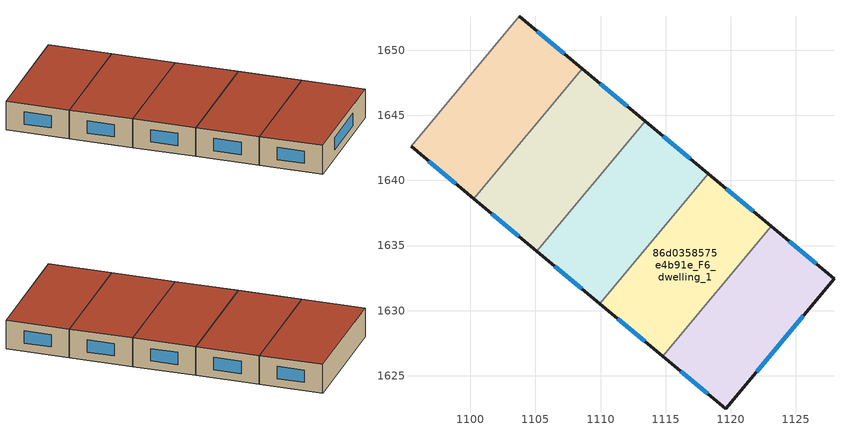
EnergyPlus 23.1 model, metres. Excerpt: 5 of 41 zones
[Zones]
86d0358575e4b91e_F6_dwelling_0
 floor to 86d0358575e4b91e_F5_dwelling_0 (EU_floor_Construction): 1127.92,1632.45 1119.61,1622.46 1115.57,1625.83 1123.9,1635.81 z18
 floor to 86d0358575e4b91e_F5_dwelling_1 (EU_floor_Construction): 1123.9,1635.81 1115.57,1625.83 1114.77,1626.5 1123.09,1636.48 z18
 wall outside (EU_wall_Construction): 1114.77,1626.5 1119.61,1622.46 1127.92,1632.45 1123.09,1636.48 z18:21
 wall to 86d0358575e4b91e_F6_dwelling_1 (EU_wall_Construction): 1123.09,1636.48 1114.77,1626.5 z18:21
 window (EU_Window_Construction): 1126.54,1633.6 1124.47,1635.33 / 1121.98,1625.32 1125.54,1629.6 / 1116.15,1625.35 1118.22,1623.62 z18.86:20.14
 roof outside (EU_roof_Construction): 1119.61,1622.46 1127.92,1632.45 1123.09,1636.48 1114.77,1626.5 z21
86d0358575e4b91e_F6_dwelling_1
 floor adiabatic (EU_floor_Construction): 1123.09,1636.48 1114.77,1626.5 1109.94,1630.53 1118.26,1640.51 z18
 wall outside (EU_wall_Construction): 1123.09,1636.48 1118.26,1640.51 / 1109.94,1630.53 1114.77,1626.5 z18:21
 wall to 86d0358575e4b91e_F6_dwelling_2 (EU_wall_Construction): 1118.26,1640.51 1109.94,1630.53 z18:21
 window (EU_Window_Construction): 1121.71,1637.63 1119.64,1639.36 / 1111.32,1629.38 1113.39,1627.65 z18.86:20.14
 roof outside (EU_roof_Construction): 1114.77,1626.5 1123.09,1636.48 1118.26,1640.51 1109.94,1630.53 z21
86d0358575e4b91e_F6_dwelling_2
 floor to 86d0358575e4b91e_F5_dwelling_2 (EU_floor_Construction): 1118.26,1640.51 1109.94,1630.53 1107.52,1632.55 1115.84,1642.53 z18
 floor to 86d0358575e4b91e_F5_dwelling_3 (EU_floor_Construction): 1115.84,1642.53 1107.52,1632.55 1105.1,1634.56 1113.43,1644.54 z18
 wall outside (EU_wall_Construction): 1118.26,1640.51 1113.43,1644.54 / 1105.1,1634.56 1109.94,1630.53 z18:21
 wall to 86d0358575e4b91e_F6_dwelling_3 (EU_wall_Construction): 1113.43,1644.54 1105.1,1634.56 z18:21
 window (EU_Window_Construction): 1116.88,1641.66 1114.81,1643.39 / 1106.48,1633.41 1108.56,1631.68 z18.86:20.14
 roof outside (EU_roof_Construction): 1109.94,1630.53 1118.26,1640.51 1113.43,1644.54 1105.1,1634.56 z21
86d0358575e4b91e_F6_dwelling_3
 floor to 86d0358575e4b91e_F5_dwelling_4 (EU_floor_Construction): 1111.82,1645.89 1103.49,1635.91 1100.27,1638.6 1108.6,1648.58 z18
 floor to 86d0358575e4b91e_F5_dwelling_3 (EU_floor_Construction): 1113.43,1644.54 1105.1,1634.56 1103.49,1635.91 1111.82,1645.89 z18
 wall outside (EU_wall_Construction): 1113.43,1644.54 1108.6,1648.58 / 1100.27,1638.59 1105.1,1634.56 z18:21
 wall to 86d0358575e4b91e_F6_dwelling_4 (EU_wall_Construction): 1108.6,1648.58 1100.27,1638.59 z18:21
 window (EU_Window_Construction): 1112.05,1645.7 1109.98,1647.42 / 1101.65,1637.44 1103.72,1635.72 z18.86:20.14
 roof outside (EU_roof_Construction): 1105.1,1634.56 1113.43,1644.54 1108.6,1648.58 1100.27,1638.59 z21
86d0358575e4b91e_F6_dwelling_4
 floor to 86d0358575e4b91e_F5_dwelling_5 (EU_floor_Construction): 1107.79,1649.25 1099.47,1639.27 1095.44,1642.62 1103.76,1652.61 z18
 floor to 86d0358575e4b91e_F5_dwelling_4 (EU_floor_Construction): 1108.6,1648.58 1100.27,1638.59 1099.47,1639.27 1107.79,1649.25 z18
 wall outside (EU_wall_Construction): 1108.6,1648.58 1103.76,1652.61 / 1095.44,1642.62 1100.27,1638.59 z18:21
 wall adiabatic (EU_wall_Construction): 1103.76,1652.61 1095.44,1642.62 z18:21
 window (EU_Window_Construction): 1107.22,1649.73 1105.14,1651.46 / 1096.82,1641.47 1098.89,1639.75 z18.86:20.14
 roof outside (EU_roof_Construction): 1100.27,1638.59 1108.6,1648.58 1103.76,1652.61 1095.44,1642.62 z21
[Building]
EU S2 Campaign: North Axis=0; Terrain=City; Solar Distribution=FullExterior
[Site:Location]
Helsinki-Vantaa.AP: Latitude=60.317; Longitude=24.963; Time Zone=2; Elevation=54.6
[SizingPeriod:WeatherFileDays]
AnnualSizingPeriod: Begin Month=1; Begin Day of Month=1; End Month=12; End Day of Month=31; Day of Week for Start Day=Monday; Use Weather File Daylight Saving Period=No; Use Weather File Rain and Snow Indicators=No
[MATERIAL]
EU_InternalMass_Material: Roughness=MediumRough; Thickness=0.1; Conductivity=1; Density=1800; Specific Heat=900; Thermal Absorptance=0.9; Solar Absorptance=0.7; Visible Absorptance=0.7
[MATERIAL:NOMASS] Roughness=MediumRough; Thermal Absorptance=0.9; Solar Absorptance=0.7; Visible Absorptance=0.7
Name | Thermal Resistance
EU_wall_NoMass | 1.10183
EU_roof_NoMass; EU_floor_NoMass | 1.70606
[WINDOWMATERIAL:SIMPLEGLAZINGSYSTEM]
EU_Window_SimpleGlazing: UFactor=3.11035; Solar Heat Gain Coefficient=0.8; Visible Transmittance=0.8
[CONSTRUCTION]
EU_wall_Construction: EU_wall_NoMass
EU_roof_Construction: EU_roof_NoMass
EU_floor_Construction: EU_floor_NoMass
EU_Window_Construction: EU_Window_SimpleGlazing
EU_InternalMass_Construction: EU_InternalMass_Material
[ZONE] Type=1; Multiplier=1; Ceiling Height=autocalculate; Floor Area=autocalculate; Part of Total Floor Area=Yes
Name | Volume
86d0358575e4b91e_F6_dwelling_0 | 245.355
86d0358575e4b91e_F6_dwelling_1 | 245.313
86d0358575e4b91e_F6_dwelling_2 | 245.396
86d0358575e4b91e_F6_dwelling_3 | 245.376
86d0358575e4b91e_F6_dwelling_4 | 245.36
[INTERNALMASS] Construction=EU_InternalMass_Construction
Name | Zone or ZoneList | Surface Area
86d0358575e4b91e_F6_dwelling_0_EU_InternalMass | 86d0358575e4b91e_F6_dwelling_0 | 81.7852
86d0358575e4b91e_F6_dwelling_1_EU_InternalMass | 86d0358575e4b91e_F6_dwelling_1 | 81.7713
86d0358575e4b91e_F6_dwelling_2_EU_InternalMass | 86d0358575e4b91e_F6_dwelling_2 | 81.7985
86d0358575e4b91e_F6_dwelling_3_EU_InternalMass | 86d0358575e4b91e_F6_dwelling_3 | 81.792
86d0358575e4b91e_F6_dwelling_4_EU_InternalMass | 86d0358575e4b91e_F6_dwelling_4 | 81.7865
[OTHEREQUIPMENT] Fuel Type=Electricity; Design Level Calculation Method=Watts/Area; Power per Zone Floor Area=1; Fraction Latent=0; Fraction Radiant=0; Fraction Lost=0; Carbon Dioxide Generation Rate=0; EndUse Subcategory=EU_Step8_InternalGains
Name | Zone or ZoneList or Space or SpaceList | Schedule
EU_Step8_InternalGain_86d0358575e4b91e_F6_dwelling_0_f000 | 86d0358575e4b91e_F6_dwelling_0 | EU_Step8_GainSchedule_86d0358575e4b91e_F6_dwelling_0_f000
EU_Step8_InternalGain_86d0358575e4b91e_F6_dwelling_1_f000 | 86d0358575e4b91e_F6_dwelling_1 | EU_Step8_GainSchedule_86d0358575e4b91e_F6_dwelling_1_f000
EU_Step8_InternalGain_86d0358575e4b91e_F6_dwelling_2_f000 | 86d0358575e4b91e_F6_dwelling_2 | EU_Step8_GainSchedule_86d0358575e4b91e_F6_dwelling_2_f000
EU_Step8_InternalGain_86d0358575e4b91e_F6_dwelling_3_f000 | 86d0358575e4b91e_F6_dwelling_3 | EU_Step8_GainSchedule_86d0358575e4b91e_F6_dwelling_3_f000
EU_Step8_InternalGain_86d0358575e4b91e_F6_dwelling_4_f000 | 86d0358575e4b91e_F6_dwelling_4 | EU_Step8_GainSchedule_86d0358575e4b91e_F6_dwelling_4_f000
[ZONEVENTILATION:DESIGNFLOWRATE] Schedule=EU_AlwaysOn; Design Flow Rate Calculation Method=AirChanges/Hour; Air Changes per Hour=0.756316; Ventilation Type=Natural; Fan Pressure Rise=0; Fan Total Efficiency=1; Constant Term Coefficient=1; Temperature Term Coefficient=0; Velocity Term Coefficient=0; Velocity Squared Term Coefficient=0; Minimum Indoor Temperature=-100; Maximum Indoor Temperature=100; Delta Temperature=-100; Minimum Outdoor Temperature=-100; Maximum Outdoor Temperature=100; Maximum Wind Speed=40
Name | Zone or ZoneList or Space or SpaceList
EU_ConstantAir_86d0358575e4b91e_F6_dwelling_0 | 86d0358575e4b91e_F6_dwelling_0
EU_ConstantAir_86d0358575e4b91e_F6_dwelling_1 | 86d0358575e4b91e_F6_dwelling_1
EU_ConstantAir_86d0358575e4b91e_F6_dwelling_2 | 86d0358575e4b91e_F6_dwelling_2
EU_ConstantAir_86d0358575e4b91e_F6_dwelling_3 | 86d0358575e4b91e_F6_dwelling_3
EU_ConstantAir_86d0358575e4b91e_F6_dwelling_4 | 86d0358575e4b91e_F6_dwelling_4
[HVACTEMPLATE:THERMOSTAT] Constant Heating Setpoint=20; Constant Cooling Setpoint=50
EU_HeatOnly_86d0358575e4b91e_F0_dwelling_0; EU_HeatOnly_86d0358575e4b91e_F0_dwelling_1; EU_HeatOnly_86d0358575e4b91e_F0_dwelling_2; EU_HeatOnly_86d0358575e4b91e_F0_dwelling_3; EU_HeatOnly_86d0358575e4b91e_F0_dwelling_4; EU_HeatOnly_86d0358575e4b91e_F0_dwelling_5; EU_HeatOnly_86d0358575e4b91e_F1_dwelling_0; EU_HeatOnly_86d0358575e4b91e_F1_dwelling_1; EU_HeatOnly_86d0358575e4b91e_F1_dwelling_2; EU_HeatOnly_86d0358575e4b91e_F1_dwelling_3; EU_HeatOnly_86d0358575e4b91e_F1_dwelling_4; EU_HeatOnly_86d0358575e4b91e_F1_dwelling_5; EU_HeatOnly_86d0358575e4b91e_F2_dwelling_0; EU_HeatOnly_86d0358575e4b91e_F2_dwelling_1; EU_HeatOnly_86d0358575e4b91e_F2_dwelling_2; EU_HeatOnly_86d0358575e4b91e_F2_dwelling_3; EU_HeatOnly_86d0358575e4b91e_F2_dwelling_4; EU_HeatOnly_86d0358575e4b91e_F2_dwelling_5; EU_HeatOnly_86d0358575e4b91e_F3_dwelling_0; EU_HeatOnly_86d0358575e4b91e_F3_dwelling_1; EU_HeatOnly_86d0358575e4b91e_F3_dwelling_2; EU_HeatOnly_86d0358575e4b91e_F3_dwelling_3; EU_HeatOnly_86d0358575e4b91e_F3_dwelling_4; EU_HeatOnly_86d0358575e4b91e_F3_dwelling_5; EU_HeatOnly_86d0358575e4b91e_F4_dwelling_0; EU_HeatOnly_86d0358575e4b91e_F4_dwelling_1; EU_HeatOnly_86d0358575e4b91e_F4_dwelling_2; EU_HeatOnly_86d0358575e4b91e_F4_dwelling_3; EU_HeatOnly_86d0358575e4b91e_F4_dwelling_4; EU_HeatOnly_86d0358575e4b91e_F4_dwelling_5; EU_HeatOnly_86d0358575e4b91e_F5_dwelling_0; EU_HeatOnly_86d0358575e4b91e_F5_dwelling_1; EU_HeatOnly_86d0358575e4b91e_F5_dwelling_2; EU_HeatOnly_86d0358575e4b91e_F5_dwelling_3; EU_HeatOnly_86d0358575e4b91e_F5_dwelling_4; EU_HeatOnly_86d0358575e4b91e_F5_dwelling_5; EU_HeatOnly_86d0358575e4b91e_F6_dwelling_0; EU_HeatOnly_86d0358575e4b91e_F6_dwelling_1; EU_HeatOnly_86d0358575e4b91e_F6_dwelling_2; EU_HeatOnly_86d0358575e4b91e_F6_dwelling_3; EU_HeatOnly_86d0358575e4b91e_F6_dwelling_4
[HVACTEMPLATE:ZONE:IDEALLOADSAIRSYSTEM] System Availability Schedule=EU_AlwaysOn; Maximum Heating Supply Air Temperature=50; Minimum Cooling Supply Air Temperature=13; Maximum Heating Supply Air Humidity Ratio=0.0156; Minimum Cooling Supply Air Humidity Ratio=0.0077; Heating Limit=NoLimit; Cooling Limit=NoLimit; Heating Availability Schedule=EU_AlwaysOn; Cooling Availability Schedule=EU_CoolingOff; Dehumidification Control Type=ConstantSensibleHeatRatio; Cooling Sensible Heat Ratio=0.7; Dehumidification Setpoint=60; Humidification Control Type=None; Humidification Setpoint=30; Outdoor Air Method=None; Outdoor Air Flow Rate per Person=0.00944; Outdoor Air Flow Rate per Zone Floor Area=0; Outdoor Air Flow Rate per Zone=0; Demand Controlled Ventilation Type=None; Outdoor Air Economizer Type=NoEconomizer; Heat Recovery Type=None; Sensible Heat Recovery Effectiveness=0.7; Latent Heat Recovery Effectiveness=0.65
Name | Template Thermostat
86d0358575e4b91e_F6_dwelling_0 | EU_HeatOnly_86d0358575e4b91e_F6_dwelling_0
86d0358575e4b91e_F6_dwelling_1 | EU_HeatOnly_86d0358575e4b91e_F6_dwelling_1
86d0358575e4b91e_F6_dwelling_2 | EU_HeatOnly_86d0358575e4b91e_F6_dwelling_2
86d0358575e4b91e_F6_dwelling_3 | EU_HeatOnly_86d0358575e4b91e_F6_dwelling_3
86d0358575e4b91e_F6_dwelling_4 | EU_HeatOnly_86d0358575e4b91e_F6_dwelling_4
[SIZING:ZONE] Zone Cooling Design Supply Air Temperature Input Method=SupplyAirTemperature; Zone Cooling Design Supply Air Temperature=13; Zone Heating Design Supply Air Temperature Input Method=SupplyAirTemperature; Zone Heating Design Supply Air Temperature=50; Zone Cooling Design Supply Air Humidity Ratio=0.008; Zone Heating Design Supply Air Humidity Ratio=0.008; Cooling Design Air Flow Method=DesignDay; Cooling Design Air Flow Rate=0; Cooling Minimum Air Flow per Zone Floor Area=0.000762; Cooling Minimum Air Flow=0; Cooling Minimum Air Flow Fraction=0.2; Heating Design Air Flow Method=DesignDay; Heating Design Air Flow Rate=0; Heating Maximum Air Flow per Zone Floor Area=0.002032; Heating Maximum Air Flow=0.141576; Heating Maximum Air Flow Fraction=0.3; Account for Dedicated Outdoor Air System=No; Dedicated Outdoor Air System Control Strategy=NeutralSupplyAir; Dedicated Outdoor Air Low Setpoint Temperature for Design=autosize; Dedicated Outdoor Air High Setpoint Temperature for Design=autosize; Zone Load Sizing Method=Sensible Load Only No Latent Load; Zone Latent Cooling Design Supply Air Humidity Ratio Input Method=HumidityRatioDifference; Zone Cooling Design Supply Air Humidity Ratio Difference=0.005; Zone Latent Heating Design Supply Air Humidity Ratio Input Method=HumidityRatioDifference; Zone Humidification Design Supply Air Humidity Ratio Difference=0.005
86d0358575e4b91e_F6_dwelling_0; 86d0358575e4b91e_F6_dwelling_1; 86d0358575e4b91e_F6_dwelling_2; 86d0358575e4b91e_F6_dwelling_3; 86d0358575e4b91e_F6_dwelling_4
[SCHEDULE:CONSTANT]
Name | Hourly Value
EU_AlwaysOn | 1
EU_CoolingOff | 0
[SCHEDULE:FILE] Column Number=1; Rows to Skip at Top=0; Number of Hours of Data=8760; Column Separator=Comma; Interpolate to Timestep=No; Minutes per Item=60; Adjust Schedule for Daylight Savings=Yes
Name | File
EU_Step8_GainSchedule_86d0358575e4b91e_F6_dwelling_0_f000 | ../../schedules/86d0358575e4b91e/86d0358575e4b91e_F6_dwelling_0_f000_gain.csv
EU_Step8_GainSchedule_86d0358575e4b91e_F6_dwelling_1_f000 | ../../schedules/86d0358575e4b91e/86d0358575e4b91e_F6_dwelling_1_f000_gain.csv
EU_Step8_GainSchedule_86d0358575e4b91e_F6_dwelling_2_f000 | ../../schedules/86d0358575e4b91e/86d0358575e4b91e_F6_dwelling_2_f000_gain.csv
EU_Step8_GainSchedule_86d0358575e4b91e_F6_dwelling_3_f000 | ../../schedules/86d0358575e4b91e/86d0358575e4b91e_F6_dwelling_3_f000_gain.csv
EU_Step8_GainSchedule_86d0358575e4b91e_F6_dwelling_4_f000 | ../../schedules/86d0358575e4b91e/86d0358575e4b91e_F6_dwelling_4_f000_gain.csv
